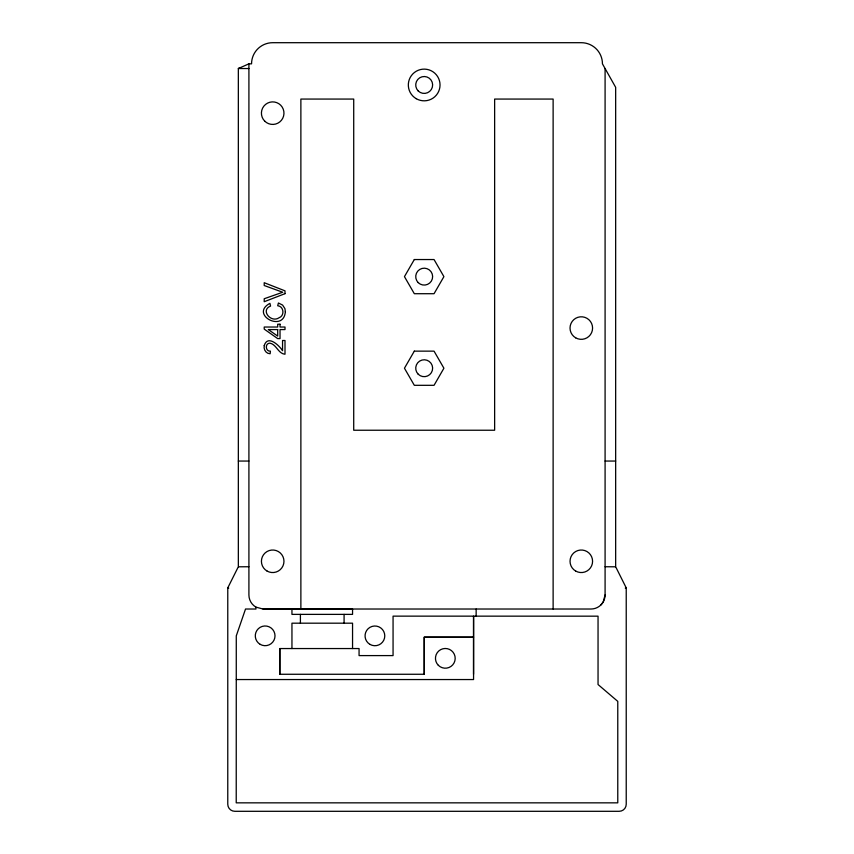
<?xml version="1.0" encoding="UTF-8"?>
<svg xmlns="http://www.w3.org/2000/svg" width="854" height="854" viewBox="0 0 854 854"><rect width="100%" height="100%" fill="white"/><g stroke="black" fill="none" stroke-linecap="round" stroke-linejoin="round"><path stroke-width="1.28" d="M424.246 674.265L424.246 637.212L473.564 637.212L424.246 637.18L424.246 674.265L279.802 674.265L279.802 648.549L359.064 648.549L359.064 655.594L393.064 655.594L393.064 616.14L598.046 616.172L598.046 684.524L617.773 701.369L617.773 802.845L236.227 802.845L236.28 635.867L245.525 609.019L255.954 609.019L255.954 607.141A14.091 14.091 0 0 1 248.909 594.928L248.909 63.836L251.556 63.836A21.136 21.136 0 0 1 272.693 42.7L581.307 42.7A21.136 21.136 0 0 1 602.444 63.836L615.659 87.321L615.659 566.746L626.228 587.883L626.228 804.254A7.045 7.045 0 0 1 619.182 811.3L234.818 811.3A7.045 7.045 0 0 1 227.772 804.254L227.772 587.883L238.341 566.746L238.341 68.533L248.909 63.836M473.543 674.254L473.564 616.15L473.564 679.549L236.259 679.549M605.091 68.533L605.091 594.928L603.202 601.974L600.96 604.899M238.586 68.533L239.291 68.117M615.414 566.8L605.091 566.746M625.277 588.107L626.228 587.883M238.341 68.533L248.909 68.533M238.341 461.053L248.909 461.053M605.091 461.053L615.659 461.053M248.909 566.746L238.586 566.8M255.954 607.141L263 609.019L591 609.019A14.091 14.091 0 0 0 605.091 594.928M291.951 609.094L352.553 609.094L352.553 614.378L291.951 614.378L291.951 609.094L263 609.019M227.772 587.883L228.723 588.107M553.125 609.019L553.125 99.064L494.637 99.064L494.637 430.235L353.716 430.235L353.716 99.064L300.875 99.064L300.875 609.019M476.148 609.051L476.148 616.161M352.553 648.549L352.553 623.185L291.951 623.185L291.951 648.549M344.087 614.378L344.087 623.185M300.405 614.378L300.405 623.185M279.802 648.549L279.802 674.265M285.353 311.603C283.934 333.22 249.325 314.432 269.917 303.351L270.558 306.063C260.171 310.055 270.867 323.292 279.066 317.763C284.841 315.82 283.934 306.266 277.71 305.743L278.415 302.999L282.589 305.07L284.916 308.604L285.353 311.603M264.238 345.582C263.374 349.425 265.968 353.759 270.142 353.748L270.419 351.133C265.38 351.731 264.804 343.169 269.843 343.148C276.45 344.269 278.105 353.663 285.001 354.229L285.001 340.5L282.546 340.5L282.546 350.684C279.119 345.336 267.654 334.405 264.238 345.582M414.318 259.541L404.454 276.632L414.318 293.712L434.046 293.712L443.909 276.632L434.046 259.541L414.318 259.541M414.318 351.143L404.454 368.223L414.318 385.314L434.046 385.314L443.909 368.223L434.046 351.143L414.318 351.143M285.001 293.669L264.217 301.718L264.217 298.74L282.717 292.249L264.217 285.514L264.217 282.706L285.001 290.851L285.001 293.669M280.027 324.221L277.689 324.221L277.689 327.029L264.217 327.029L264.217 329.11L277.689 338.6L280.027 338.6L280.027 329.58L285.001 329.58L285.001 327.029L280.027 327.029L280.027 324.221M277.689 329.58L268.316 329.58L277.689 336.092L277.689 329.58M264.719 121.129A11.273 11.273 0 0 0 283.581 116.08A11.273 11.273 0 0 0 269.779 102.266A11.273 11.273 0 0 0 264.719 121.129M369.985 644.407A9.864 9.864 0 0 0 384.78 635.867A9.864 9.864 0 0 0 369.985 627.327A9.864 9.864 0 0 0 369.985 644.407M575.671 337.832A11.273 11.273 0 0 0 592.58 328.064A11.273 11.273 0 0 0 575.671 318.296A11.273 11.273 0 0 0 575.671 337.832M267.056 571.048A11.273 11.273 0 0 0 283.966 561.291A11.273 11.273 0 0 0 267.056 551.524A11.273 11.273 0 0 0 267.056 571.048M575.671 571.048A11.273 11.273 0 0 0 592.58 561.291A11.273 11.273 0 0 0 575.671 551.524A11.273 11.273 0 0 0 575.671 571.048M260.214 644.375A9.864 9.864 0 0 0 275.009 635.835A9.864 9.864 0 0 0 260.214 627.295A9.864 9.864 0 0 0 260.214 644.375M438.348 665.319A9.864 9.864 0 0 0 454.851 660.9A9.864 9.864 0 0 0 442.767 648.816A9.864 9.864 0 0 0 438.348 665.319M416.25 98.701A15.852 15.852 0 0 0 440.034 84.973A15.852 15.852 0 0 0 416.25 71.245A15.852 15.852 0 0 0 416.25 98.701M418.204 90.951A8.455 8.455 0 0 0 432.348 87.161A8.455 8.455 0 0 0 421.993 76.807A8.455 8.455 0 0 0 418.204 90.951M418.204 374.201A8.455 8.455 0 0 0 432.348 370.412A8.455 8.455 0 0 0 421.993 360.057A8.455 8.455 0 0 0 418.204 374.201M418.204 282.61A8.455 8.455 0 0 0 432.348 278.82A8.455 8.455 0 0 0 421.993 268.466A8.455 8.455 0 0 0 418.204 282.61"/></g></svg>
